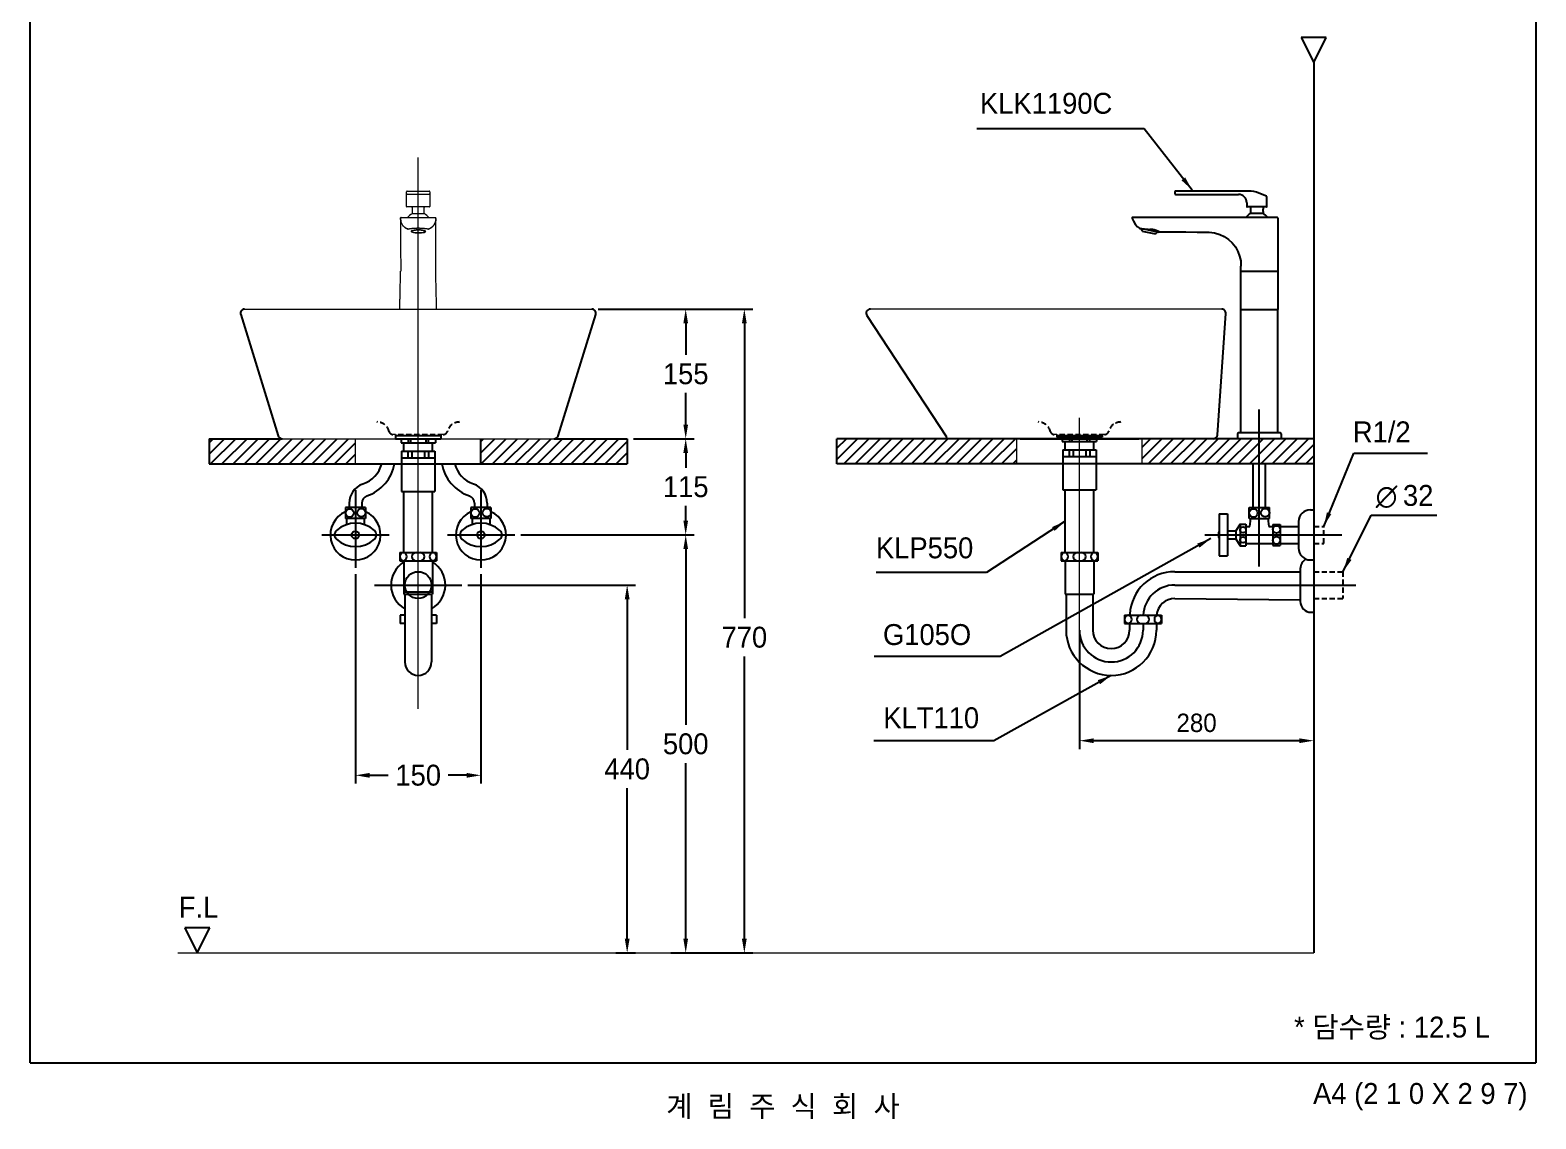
# Model space of a CAD drawing. Header units: millimetres. Extents: x 0 to 1800, y -67 to 2530.
# Drawn here: x 0 to 1800, y -67 to 1235 of the extents above; entities that cross this region are included whole.
import ezdxf
from ezdxf.enums import TextEntityAlignment as Align
from ezdxf.lldxf.tags import DXFTag

# ---------------------------------------------------------------- set-up
doc = ezdxf.new("R2010")
doc.units = ezdxf.units.MM
doc.linetypes.add('DASHED2', pattern=[9.525, 6.35, -3.175])
for name, color, linetype in [('TEXT', 7, 'Continuous'), ('내부선 및 부속', 4, 'Continuous'), ('도각라인', 255, 'Continuous'), ('외형선', 3, 'Continuous'), ('점선', 6, 'DASHED2'), ('중심선', 1, 'DASHED'), ('치수선', 7, 'Continuous')]:
    doc.layers.add(name, color=color, linetype=linetype)
doc.styles.add('140911', font='HBATANG.TTF', dxfattribs={"height": 23})
doc.styles.add('____', font='')
doc.styles.add('타이틀', font='H2GTRM.TTF', dxfattribs={"height": 25})
doc.styles.get('____').set_extended_font_data('굴림')
tags = doc.linetypes.add('DASHDOT', pattern=[70, 31, -13, 13, -13]).pattern_tags.tags
tags[10:11] = [DXFTag(74, 4), DXFTag(75, 0), DXFTag(340, '0'), DXFTag(46, 0.0), DXFTag(50, 0.0), DXFTag(44, 0.0), DXFTag(45, 0.0)]
tags[8:9] = [DXFTag(74, 4), DXFTag(75, 0), DXFTag(340, '0'), DXFTag(46, 0.0), DXFTag(50, 0.0), DXFTag(44, 0.0), DXFTag(45, 0.0)]
tags[6:7] = [DXFTag(74, 4), DXFTag(75, 0), DXFTag(340, '0'), DXFTag(46, 0.0), DXFTag(50, 0.0), DXFTag(44, 0.0), DXFTag(45, 0.0)]
tags[4:5] = [DXFTag(74, 4), DXFTag(75, 0), DXFTag(340, '0'), DXFTag(46, 0.0), DXFTag(50, 0.0), DXFTag(44, 0.0), DXFTag(45, 0.0)]
tags = doc.linetypes.add('DASHED', pattern=[25.72, 12.86, -12.86]).pattern_tags.tags
tags[6:7] = [DXFTag(74, 4), DXFTag(75, 0), DXFTag(340, '0'), DXFTag(46, 0.0), DXFTag(50, 0.0), DXFTag(44, 0.0), DXFTag(45, 0.0)]
tags[4:5] = [DXFTag(74, 4), DXFTag(75, 0), DXFTag(340, '0'), DXFTag(46, 0.0), DXFTag(50, 0.0), DXFTag(44, 0.0), DXFTag(45, 0.0)]
doc.dimstyles.new('MSADIM', dxfattribs={"dimtxt": 33, "dimasz": 17, "dimexe": 10, "dimexo": 7.5, "dimgap": 10, "dimtad": 0, "dimtih": 1, "dimtoh": 1, "dimdec": 0, "dimzin": 1, "dimdsep": 46, "dimtxsty": '____', "dimcen": 11.25, "dimadec": 0, "dimazin": 0, "dimtfac": 1, "dimtdec": 0, "dimtix": 1, "dimtmove": 0, "dimatfit": 3, "dimfxl": 1, "dimtolj": 1, "dimtzin": 1, "dimarcsym": 0})

# ---------------------------------------------------------------- blocks, each defined once
blk = doc.blocks.new('*D1')
at = {"layer": '치수선', "color": 0, "linetype": 'Continuous', "lineweight": -2, "transparency": 16777216}
for p, q in [((678.9, 901.5), (793.7, 901.5)), ((783.7, 884.5), (783.7, 846.8)), ((783.7, 763.5), (783.7, 801.2)), ((721.4, 746.5), (793.7, 746.5))]:
    blk.add_line(p, q, dxfattribs=at)
at = {"layer": '치수선', "color": 0, "linetype": 'Continuous', "transparency": 16777216}
for points in [[(780.9, 884.5), (786.5, 884.5), (783.7, 901.5)], [(780.9, 763.5), (786.5, 763.5), (783.7, 746.5)]]:
    blk.add_solid(points, dxfattribs=at)
at = {"layer": '치수선', "color": 0, "linetype": 'Continuous', "transparency": 16777216, "insert": (783.7, 824), "char_height": 25, "attachment_point": 5, "style": '____'}
blk.add_mtext('\\A1;155', dxfattribs=at)
blk = doc.blocks.new('*D3')
at = {"layer": '치수선', "color": 0, "lineweight": -2, "transparency": 16777216}
for p, q in [((1534.4, 527.2), (1534.4, 375.4)), ((1254.4, 515), (1254.4, 375.4)), ((1517.4, 385.4), (1271.4, 385.4))]:
    blk.add_line(p, q, dxfattribs=at)
at = {"layer": '치수선', "color": 0, "transparency": 16777216}
for points in [[(1271.4, 388.2), (1271.4, 382.5), (1254.4, 385.4)], [(1517.4, 388.2), (1517.4, 382.5), (1534.4, 385.4)]]:
    blk.add_solid(points, dxfattribs=at)
at = {"layer": '치수선', "color": 0, "transparency": 16777216, "insert": (1394.4, 406.6), "char_height": 22, "attachment_point": 5, "style": '____'}
blk.add_mtext('\\A1;280', dxfattribs=at)
blk = doc.blocks.new('*D7')
at = {"layer": '치수선', "color": 0, "linetype": 'Continuous', "lineweight": -2, "transparency": 16777216}
for p, q in [((388.9, 584.5), (388.9, 334)), ((538.9, 584.5), (538.9, 334)), ((405.9, 344), (428, 344)), ((521.9, 344), (499.9, 344))]:
    blk.add_line(p, q, dxfattribs=at)
at = {"layer": '치수선', "color": 0, "linetype": 'Continuous', "transparency": 16777216}
for points in [[(405.9, 346.8), (405.9, 341.1), (388.9, 344)], [(521.9, 346.8), (521.9, 341.1), (538.9, 344)]]:
    blk.add_solid(points, dxfattribs=at)
at = {"layer": '치수선', "color": 0, "linetype": 'Continuous', "transparency": 16777216, "insert": (463.9, 344), "char_height": 25, "attachment_point": 5, "style": '____'}
blk.add_mtext('\\A1;150', dxfattribs=at)
blk = doc.blocks.new('*D8')
at = {"layer": '치수선', "color": 0, "linetype": 'Continuous', "lineweight": -2, "transparency": 16777216}
for p, q in [((721.4, 746.5), (793.7, 746.5)), ((783.7, 729.5), (783.7, 711.8)), ((783.7, 648.5), (783.7, 666.2)), ((586.8, 631.5), (793.7, 631.5))]:
    blk.add_line(p, q, dxfattribs=at)
at = {"layer": '치수선', "color": 0, "linetype": 'Continuous', "transparency": 16777216}
for points in [[(780.9, 729.5), (786.5, 729.5), (783.7, 746.5)], [(780.9, 648.5), (786.5, 648.5), (783.7, 631.5)]]:
    blk.add_solid(points, dxfattribs=at)
at = {"layer": '치수선', "color": 0, "linetype": 'Continuous', "transparency": 16777216, "insert": (783.7, 689), "char_height": 25, "attachment_point": 5, "style": '____'}
blk.add_mtext('\\A1;115', dxfattribs=at)
blk = doc.blocks.new('*D9')
at = {"layer": '치수선', "color": 0, "linetype": 'Continuous', "lineweight": -2, "transparency": 16777216}
for p, q in [((586.8, 631.5), (793.7, 631.5)), ((783.7, 614.5), (783.7, 404.3)), ((783.7, 148.5), (783.7, 358.7)), ((765.9, 131.5), (793.7, 131.5))]:
    blk.add_line(p, q, dxfattribs=at)
at = {"layer": '치수선', "color": 0, "linetype": 'Continuous', "transparency": 16777216}
for points in [[(780.9, 614.5), (786.5, 614.5), (783.7, 631.5)], [(780.9, 148.5), (786.5, 148.5), (783.7, 131.5)]]:
    blk.add_solid(points, dxfattribs=at)
at = {"layer": '치수선', "color": 0, "linetype": 'Continuous', "transparency": 16777216, "insert": (783.7, 381.5), "char_height": 25, "attachment_point": 5, "style": '____'}
blk.add_mtext('\\A1;500', dxfattribs=at)
blk = doc.blocks.new('*D10')
at = {"layer": '치수선', "color": 0, "linetype": 'Continuous', "lineweight": -2, "transparency": 16777216}
for p, q in [((523.4, 571.5), (723.7, 571.5)), ((713.7, 554.5), (713.7, 374.3)), ((713.7, 148.5), (713.7, 328.7)), ((700.3, 131.5), (723.7, 131.5))]:
    blk.add_line(p, q, dxfattribs=at)
at = {"layer": '치수선', "color": 0, "linetype": 'Continuous', "transparency": 16777216}
for points in [[(710.9, 554.5), (716.6, 554.5), (713.7, 571.5)], [(710.9, 148.5), (716.6, 148.5), (713.7, 131.5)]]:
    blk.add_solid(points, dxfattribs=at)
at = {"layer": '치수선', "color": 0, "linetype": 'Continuous', "transparency": 16777216, "insert": (713.7, 351.5), "char_height": 25, "attachment_point": 5, "style": '____'}
blk.add_mtext('\\A1;440', dxfattribs=at)
blk = doc.blocks.new('*D11')
at = {"layer": '치수선', "color": 0, "linetype": 'Continuous', "lineweight": -2, "transparency": 16777216}
for p, q in [((678.9, 901.5), (863.8, 901.5)), ((853.8, 884.5), (853.8, 531.8)), ((853.8, 148.5), (853.8, 486.2)), ((791.2, 131.5), (863.8, 131.5))]:
    blk.add_line(p, q, dxfattribs=at)
at = {"layer": '치수선', "color": 0, "linetype": 'Continuous', "transparency": 16777216}
for points in [[(850.9, 884.5), (856.6, 884.5), (853.8, 901.5)], [(850.9, 148.5), (856.6, 148.5), (853.8, 131.5)]]:
    blk.add_solid(points, dxfattribs=at)
at = {"layer": '치수선', "color": 0, "linetype": 'Continuous', "transparency": 16777216, "insert": (853.8, 509), "char_height": 25, "attachment_point": 5, "style": '____'}
blk.add_mtext('\\A1;770', dxfattribs=at)

msp = doc.modelspace()

# ---------------------------------------------------------------- hatches: boundary and pattern name
at = {"layer": '점선'}
h = msp.add_hatch(dxfattribs=at)
h.set_pattern_fill('ANSI31', color=256, scale=3)
h.set_pattern_definition([(45, (-2504.234, 10483.486), (-6.735192, 6.735192), [])])
h.paths.add_polyline_path([(388.9, 716.5), (388.9, 746.5), (213.9, 746.5), (213.9, 716.5)])
h.paths.add_polyline_path([(713.9, 716.5), (713.9, 746.5), (538.9, 746.5), (538.9, 716.5)])
h = msp.add_hatch(dxfattribs=at)
h.set_pattern_fill('ANSI31', color=256, scale=3)
h.set_pattern_definition([(45, (-2529.195, 10469.471), (-6.735192, 6.735192), [])])
h.paths.add_polyline_path([(964.4, 746.5), (964.4, 716.5), (1179.4, 716.5), (1179.4, 746.5)])
h.paths.add_polyline_path([(1329.4, 746.5), (1329.4, 716.5), (1534.4, 716.5), (1534.4, 731.5), (1534.4, 746.5)])

# ---------------------------------------------------------------- linework, layer by layer
at = {"layer": '내부선 및 부속', "lineweight": 18}
for p, q in [((449.9, 1039.7), (449.9, 1041.7)), ((449.9, 1024.2), (449.9, 1036)), ((450.9, 1042.7), (476.9, 1042.7)), ((476.9, 1038.7), (450.9, 1038.7)), ((477.9, 1041.7), (477.9, 1039.7)), ((477.9, 1036), (477.9, 1024.2)), ((442.9, 1008.9), (442.9, 1010.5)), ((443.4, 1011), (484.4, 1011)), ((477.4, 1023.7), (450.4, 1023.7)), ((456.8, 1023.2), (456.8, 1015.5)), ((471, 1015.5), (471, 1023.2)), ((484.9, 1008.9), (484.9, 1010.5)), ((1317.4, 1010), (1317.4, 1010.5)), ((1381.4, 993.9), (1381.4, 993.9)), ((1447.4, 947), (1447.4, 947)), ((1491.4, 947), (1491.4, 947))]:
    msp.add_line(p, q, dxfattribs=at)
at = {"layer": '내부선 및 부속'}
for p, q in [((1368.4, 1041.7), (1368.4, 1039.7)), ((1456.4, 1042.7), (1369.4, 1042.7)), ((1369.4, 1038.7), (1444.4, 1038.7)), ((1454.4, 1028.7), (1454.4, 1024.2)), ((1477.8, 1036.4), (1468.9, 1040.1)), ((1478.4, 1024.2), (1478.4, 1035.4)), ((1317.4, 1010.5), (1317.4, 1010)), ((1490.9, 1011), (1317.9, 1011)), ((1447.4, 1011.3), (1485.5, 1011.3)), ((1477.9, 1023.7), (1454.9, 1023.7)), ((1458.8, 1023.5), (1458.8, 1016)), ((1473.8, 1015.8), (1459, 1015.8)), ((1473.9, 1015.7), (1459, 1015.7)), ((1473.8, 1015.8), (1459.1, 1015.8)), ((1459.3, 1015.8), (1459.3, 1015.8)), ((1473.5, 1015.8), (1473.5, 1015.8)), ((1474, 1023.5), (1474, 1021.3)), ((1474, 1021.3), (1474, 1021.2)), ((1474, 1018.1), (1474, 1016)), ((1474, 1018.1), (1474, 1018.1)), ((1491.4, 1010.5), (1491.4, 1010.5)), ((1491.4, 1010.5), (1491.4, 947.4)), ((1328.8, 996.3), (1329.1, 997.5)), ((1329.5, 995), (1328.9, 995.9)), ((1329.5, 994.9), (1345.2, 991.6)), ((1333.1, 997.2), (1349.2, 993.7)), ((1346.2, 992.2), (1345.3, 991.6)), ((1346.4, 992.5), (1346.7, 993.8)), ((1349.1, 993.9), (1349.3, 993.8)), ((1349.4, 994.1), (1349.2, 994.1)), ((1349.2, 994.1), (1349.2, 994.1)), ((1349.2, 993.7), (1349.3, 993.8)), ((1349.3, 993.8), (1349.3, 993.8)), ((1349.6, 994), (1356.4, 993.9)), ((1356.4, 993.9), (1381.4, 993.9)), ((1381.4, 993.9), (1394.9, 993.7)), ((1447.4, 901), (1447.4, 952.9)), ((1447.4, 947), (1470.4, 947)), ((1470.4, 947), (1491.4, 947)), ((1491.4, 947.4), (1491.4, 947)), ((1491.4, 947), (1491.4, 901)), ((1447.4, 901), (1491.4, 901)), ((1447.4, 753.5), (1447.4, 901)), ((1491.4, 753.5), (1491.4, 901)), ((1443.4, 752.5), (1443.4, 746.5)), ((1495.4, 746.5), (1443.4, 746.5)), ((1494.4, 753.5), (1444.4, 753.5)), ((1495.4, 752.5), (1495.4, 746.5))]:
    msp.add_line(p, q, dxfattribs=at)
at = {"layer": '내부선 및 부속', "linetype": 'Continuous'}
for p, q in [((436.9, 751.5), (436.9, 746.5)), ((436.9, 750.2), (490.9, 750.2)), ((436.9, 746.5), (490.9, 746.5)), ((443.4, 746.5), (443.4, 741.5)), ((443.4, 741.5), (484.4, 741.5)), ((446.9, 731.5), (446.9, 741.5)), ((451.9, 746.5), (451.9, 741.5)), ((454.9, 746.5), (454.9, 741.5)), ((472.9, 746.5), (472.9, 741.5)), ((475.9, 746.5), (475.9, 741.5)), ((480.9, 731.5), (480.9, 741.5)), ((484.4, 746.5), (484.4, 741.5)), ((490.9, 751.5), (490.9, 746.5)), ((1227.4, 751.5), (1227.4, 748.2)), ((1227.4, 750.2), (1281.4, 750.2)), ((1227.4, 748.2), (1281.4, 748.2)), ((1233.9, 748.2), (1233.9, 743.2)), ((1233.9, 743.2), (1274.9, 743.2)), ((1237.4, 733.2), (1237.4, 743.2)), ((1242.4, 748.2), (1242.4, 743.2)), ((1245.4, 748.2), (1245.4, 743.2)), ((1263.4, 748.2), (1263.4, 743.2)), ((1266.4, 748.2), (1266.4, 743.2)), ((1271.4, 733.2), (1271.4, 743.2)), ((1274.9, 748.2), (1274.9, 743.2)), ((1281.4, 751.5), (1281.4, 748.2)), ((443.9, 731.5), (443.9, 683.5)), ((443.9, 731.5), (483.9, 731.5)), ((443.9, 723.5), (483.9, 723.5)), ((446.9, 723.5), (480.9, 723.5)), ((451.4, 731.5), (451.4, 723.5)), ((456.4, 731.5), (456.4, 723.5)), ((471.4, 731.5), (471.4, 723.5)), ((476.4, 731.5), (476.4, 723.5)), ((483.9, 731.5), (483.9, 686.7)), ((1234.4, 733.2), (1234.4, 685.2)), ((1234.4, 733.2), (1274.4, 733.2)), ((1234.4, 725.2), (1274.4, 725.2)), ((1237.4, 725.2), (1271.4, 725.2)), ((1241.9, 733.2), (1241.9, 725.2)), ((1246.9, 733.2), (1246.9, 725.2)), ((1261.9, 733.2), (1261.9, 725.2)), ((1266.9, 733.2), (1266.9, 725.2)), ((1274.4, 733.2), (1274.4, 685.2)), ((1461.9, 664.2), (1461.9, 716.5)), ((1476.9, 664.2), (1476.9, 716.5)), ((483.9, 686.7), (483.9, 683.5)), ((1234.4, 685.2), (1274.4, 685.2)), ((1237.4, 610.5), (1237.4, 685.2)), ((1271.4, 610.5), (1271.4, 685.2)), ((381.4, 669.3), (381.4, 664.2)), ((396.4, 669.3), (396.4, 664.2)), ((443.9, 683.5), (483.9, 683.5)), ((446.9, 610.5), (446.9, 683.5)), ((480.9, 610.5), (480.9, 683.5)), ((531.4, 669.4), (531.4, 664.2)), ((546.4, 669.3), (546.4, 664.2)), ((376.9, 664.2), (376.9, 651.2)), ((400.9, 664.2), (376.9, 664.2)), ((400.9, 651.2), (376.9, 651.2)), ((378.4, 651.2), (378.4, 643.8)), ((399.4, 651.2), (399.4, 643.8)), ((400.9, 664.2), (400.9, 651.2)), ((526.9, 664.2), (526.9, 651.2)), ((550.9, 664.2), (526.9, 664.2)), ((550.9, 651.2), (526.9, 651.2)), ((528.4, 651.2), (528.4, 643.8)), ((549.4, 651.2), (549.4, 643.8)), ((550.9, 664.2), (550.9, 651.2)), ((1421.4, 656.5), (1421.4, 606.5)), ((1421.4, 656.5), (1431.4, 656.5)), ((1431.4, 656.5), (1431.4, 606.5)), ((1457.4, 664.2), (1481.4, 664.2)), ((1457.4, 651.2), (1457.4, 664.2)), ((1457.4, 651.2), (1481.4, 651.2)), ((1457.9, 641.7), (1459.4, 651.2)), ((1479.4, 651.2), (1480.9, 641.7)), ((1481.4, 651.2), (1481.4, 664.2)), ((1530.4, 661.5), (1534.4, 661.5)), ((1431.4, 636.2), (1441.4, 636.2)), ((1446.4, 644.5), (1441.4, 636.2)), ((1441.4, 636.2), (1441.4, 626.7)), ((1446.4, 644.5), (1453.4, 644.5)), ((1446.4, 644.5), (1446.4, 618.5)), ((1453.4, 644.5), (1453.4, 618.5)), ((1453.4, 641.7), (1457.9, 641.7)), ((1480.9, 641.7), (1485.4, 641.7)), ((1485.4, 644), (1485.4, 619)), ((1485.4, 644), (1494.4, 644)), ((1494.4, 644), (1494.4, 619)), ((1494.4, 641.7), (1516.4, 641.7)), ((1516.4, 647.5), (1516.4, 615.5)), ((1431.4, 626.7), (1441.4, 626.7)), ((1441.4, 626.7), (1446.4, 618.5)), ((1446.4, 618.5), (1453.4, 618.5)), ((1453.4, 621.2), (1485.4, 621.2)), ((1485.4, 619), (1494.4, 619)), ((1494.4, 621.2), (1516.4, 621.2)), ((441.9, 610.5), (485.9, 610.5)), ((441.9, 610.5), (441.9, 600.5)), ((441.9, 600.5), (485.9, 600.5)), ((446.9, 600.5), (446.9, 560.5)), ((480.9, 600.5), (480.9, 560.5)), ((485.9, 610.5), (485.9, 600.5)), ((1232.4, 610.5), (1276.4, 610.5)), ((1232.4, 610.5), (1232.4, 600.5)), ((1232.4, 600.5), (1276.4, 600.5)), ((1237.4, 600.5), (1237.4, 560.5)), ((1271.4, 600.5), (1271.4, 560.5)), ((1276.4, 610.5), (1276.4, 600.5)), ((1421.4, 606.5), (1431.4, 606.5)), ((1530.4, 601.5), (1534.4, 601.5)), ((1368.4, 587.5), (1518.4, 587.5)), ((1518.4, 591), (1518.4, 555.5)), ((446.9, 563.5), (480.9, 563.5)), ((446.9, 560.5), (480.9, 560.5)), ((447.9, 560.5), (447.9, 479.5)), ((479.9, 560.5), (479.9, 479.5)), ((1237.4, 560.5), (1271.4, 560.5)), ((1238.4, 560.5), (1238.4, 517.5)), ((1270.4, 560.5), (1270.4, 517.5)), ((1368.4, 555.5), (1518.4, 553.7)), ((1518.4, 555.5), (1518.4, 552)), ((442.2, 535.5), (442.2, 525.5)), ((447.9, 535.5), (442.2, 535.5)), ((447.9, 525.5), (442.2, 525.5)), ((485.7, 535.5), (479.9, 535.5)), ((485.7, 525.5), (479.9, 525.5)), ((485.7, 535.5), (485.7, 525.5)), ((1308.4, 535.5), (1352.4, 535.5)), ((1308.4, 535.5), (1308.4, 525.5)), ((1308.4, 525.5), (1352.4, 525.5)), ((1314.4, 535.5), (1314.4, 536.6)), ((1314.4, 525.5), (1314.4, 517.5)), ((1346.4, 525.5), (1346.4, 517.5)), ((1352.4, 535.5), (1352.4, 525.5)), ((1531.4, 539), (1534.4, 539))]:
    msp.add_line(p, q, dxfattribs=at)
at = {"layer": '내부선 및 부속'}
for points in [[(1317.4, 1010), (1318.8, 1006.5), (1321, 1003.1), (1323.8, 1000), (1326.3, 998.1)], [(1349.2, 994.1), (1349.2, 994.1), (1349.1, 994), (1349.1, 994), (1349.1, 993.9), (1349.1, 993.9), (1349.1, 993.9)], [(1394.9, 993.7), (1402.4, 993.6), (1409.4, 993.4), (1416, 992.6), (1422, 990.9), (1427.4, 988.3), (1432.5, 984.9), (1437.1, 980.7), (1440.9, 975.8), (1443.8, 970.5), (1445.9, 965), (1447.1, 959.2), (1447.4, 952.9)]]:
    msp.add_lwpolyline(points, dxfattribs=at)
at = {"layer": '내부선 및 부속', "linetype": 'Continuous'}
for centre, radius in [((382, 657.7), 5), ((395.9, 657.9), 5), ((532, 657.7), 5), ((545.9, 657.9), 5), ((1462.4, 657.7), 5), ((1476.4, 657.9), 5), ((388.9, 631.5), 4.5), ((538.9, 631.5), 4.5), ((1449.9, 637.5), 3.5), ((1489.9, 638), 4.5), ((1449.9, 625.5), 3.5), ((1489.9, 625), 4.5), ((463.9, 571.5), 16)]:
    msp.add_circle(centre, radius, dxfattribs=at)
at = {"layer": '내부선 및 부속', "lineweight": 18}
for centre, radius, start, end in [((450.9, 1041.7), 1, 90, 180), ((450.9, 1039.7), 1, 180, 270), ((476.9, 1041.7), 1, 0, 90), ((476.9, 1039.7), 1, 270, 0), ((443.4, 1010.5), 0.5, 90, 180), ((450.4, 1024.2), 0.5, 180, 270), ((463.9, 1001), 16.2, 116.7839, 142.0176), ((456.3, 1023.2), 0.5, 0, 90), ((471.5, 1023.2), 0.5, 90, 180), ((463.9, 1001), 16.2, 37.9825, 62.9451), ((477.4, 1024.2), 0.5, 270, 0), ((484.4, 1010.5), 0.5, 0, 90), ((1317.9, 1010.5), 0.5, 90, 180)]:
    msp.add_arc(centre, radius, start, end, dxfattribs=at)
at = {"layer": '내부선 및 부속'}
for centre, radius, start, end in [((1369.4, 1041.7), 1, 90, 180), ((1369.4, 1039.7), 1, 180, 270), ((1444.4, 1028.7), 10, 0, 90), ((1456.4, 1010.7), 32, 67, 90), ((1477.4, 1035.4), 1, 0, 67), ((1317.9, 1010.5), 0.5, 90, 180), ((1447.4, 1011), 0.3, 90, 180), ((1466.4, 1001), 16.5, 116.6898, 141.2949), ((1454.9, 1024.2), 0.5, 180, 270), ((1458.6, 1023.5), 0.2, 0, 90), ((1459, 1016), 0.2, 180, 270), ((1459.1, 1015.7), 0.1, 90, 116.4942), ((1473.8, 1016), 0.2, 270, 0), ((1473.8, 1015.7), 0.1, 63.113, 90), ((1466.4, 1001), 16.5, 38.7114, 63.3152), ((1474.2, 1023.5), 0.2, 90, 180), ((1482, 1019.6), 8.12, 168.4825, 169.6565), ((1482, 1019.8), 8.12, 190.4093, 191.5167), ((1477.9, 1024.2), 0.5, 270, 0), ((1485.5, 1011), 0.3, 0, 90), ((1490.9, 1010.5), 0.5, 0, 90), ((1329.3, 996.1), 0.5, 168, 213), ((1328.6, 997.6), 0.5, 348, 5.1219), ((1329.5, 995), 0.05, 213, 258), ((1345.3, 991.6), 0.05, 258, 303), ((1345.9, 992.6), 0.5, 303, 348), ((1347.2, 993.7), 0.5, 86.7303, 168), ((1444.4, 752.5), 1, 90, 180), ((1494.4, 752.5), 1, 0, 90)]:
    msp.add_arc(centre, radius, start, end, dxfattribs=at)
at = {"layer": '내부선 및 부속', "linetype": 'Continuous'}
for centre, radius, start, end in [((386.6, 725.3), 34.8, 288.8443, 345.4025), ((386.6, 725.3), 49.8, 288.8443, 349.8559), ((541.2, 725.3), 49.8, 190.1441, 251.1557), ((541.2, 725.3), 34.8, 194.5975, 251.1557), ((405.7, 669.3), 24.3, 108.8443, 180), ((522.1, 669.3), 24.3, 359.8675, 71.1557), ((405.7, 669.3), 9.31, 108.8443, 180), ((522.1, 669.3), 9.31, 0.2141, 71.1557), ((388.9, 631.5), 30, 113.5782, 66.4218), ((538.9, 631.5), 30, 113.5782, 66.4218), ((1530.4, 647.5), 14, 90, 180), ((370.9, 631.5), 7, 132.501, 227.499), ((388.9, 611.9), 33.6, 47.499, 132.501), ((406.9, 631.5), 7, 312.501, 47.499), ((520.9, 631.5), 7, 132.501, 227.499), ((538.9, 611.9), 33.6, 47.499, 132.501), ((556.9, 631.5), 7, 312.501, 47.499), ((1427.9, 631.5), 7.84, 144.9654, 215.0346), ((388.9, 651.1), 33.6, 227.499, 312.501), ((538.9, 651.1), 33.6, 227.499, 312.501), ((1530.4, 615.5), 14, 180, 270), ((463.9, 571.5), 32.5, 121.5389, 240.5076), ((446.9, 605.5), 5, 98.6269, 261.3731), ((445.4, 605.5), 5, 278.6269, 81.3731), ((461.4, 605.5), 5, 90, 270), ((466.4, 605.5), 5, 270, 90), ((482.4, 605.5), 5, 98.6269, 261.3731), ((463.9, 571.5), 32.5, 299.4924, 58.4611), ((480.9, 605.5), 5, 278.6269, 81.3731), ((1237.4, 605.5), 5, 98.6269, 261.3731), ((1235.9, 605.5), 5, 278.6269, 81.3731), ((1251.9, 605.5), 5, 90, 270), ((1256.9, 605.5), 5, 270, 90), ((1272.9, 605.5), 5, 98.6269, 261.3731), ((1271.4, 605.5), 5, 278.6269, 81.3731), ((1531.4, 591), 13, 118.0816, 180), ((1368.4, 533.5), 54, 90.0006, 176.6714), ((1368.4, 533.5), 22, 90.0009, 174.7841), ((1531.4, 552), 13, 180, 270), ((1313.4, 530.5), 5, 98.6269, 261.3731), ((1311.9, 530.5), 5, 278.6269, 81.3731), ((1327.9, 530.5), 5, 90, 270), ((1332.9, 530.5), 5, 270, 90), ((1348.9, 530.5), 5, 98.6269, 261.3731), ((1347.4, 530.5), 5, 278.6269, 81.3731), ((1292.4, 517.5), 54, 180, 0), ((1292.4, 517.5), 22, 180, 0), ((463.9, 479.5), 16, 180, 0)]:
    msp.add_arc(centre, radius, start, end, dxfattribs=at)
at = {"layer": '내부선 및 부속', "lineweight": 18}
for centre, major_axis, ratio, start_param, end_param in [((456.6, 1015.4), (-0.0112, -0.0994), 1, 2.796596, 3.248356), ((471.3, 1015.4), (0.0502, 0.0865), 1, 0.526312, 0.981782), ((464.1, 994.4), (8.75, 0), 0.207912, 0.366192, 2.789931), ((464.1, 994.4), (8.75, 0), 0.207912, 3.777569, 4.712389), ((464.1, 994.4), (8.75, 0), 0.207912, 4.712389, 5.631403)]:
    msp.add_ellipse(centre, major_axis=major_axis, ratio=ratio, start_param=start_param, end_param=end_param, dxfattribs=at)
at = {"layer": '내부선 및 부속', "lineweight": 13}
for start_param, end_param in [(2.789931, 3.777569), (5.631403, 6.283185), (0, 0.366192)]:
    msp.add_ellipse((464.1, 994.4), major_axis=(8.75, 0), ratio=0.207912, start_param=start_param, end_param=end_param, dxfattribs=at)
at = {"layer": '내부선 및 부속', "lineweight": 18}
msp.add_ellipse((464.1, 994.4), major_axis=(-8.25, 0), ratio=0.207912, dxfattribs=at)
for points, knots in [([(449.9, 1039.1), (449.9, 1039.1), (449.9, 1039.1), (449.9, 1039.1), (449.9, 1039.1), (449.9, 1039.1), (449.9, 1039.2), (449.9, 1039.2), (449.9, 1039.2), (449.9, 1039.3), (449.9, 1039.3), (449.9, 1039.4), (449.9, 1039.4), (449.9, 1039.4), (449.9, 1039.4), (449.9, 1039.5), (449.9, 1039.6), (449.9, 1039.7)], [0, 0, 0, 0, 0.156709, 0.156709, 0.313418, 0.313418, 0.313418, 0.626836, 0.626836, 0.626836, 0.940255, 0.940255, 0.940255, 1, 1, 1, 1.4596, 1.4596, 1.4596, 1.4596]), ([(449.9, 1036), (449.9, 1036), (449.9, 1036), (449.9, 1036.3), (449.9, 1036.5), (449.9, 1036.7)], [0, 0, 0, 0, 0.014204, 0.014204, 1, 1, 1, 1]), ([(477.9, 1039.7), (477.9, 1039.6), (477.9, 1039.5), (477.9, 1039.4), (477.9, 1039.4), (477.9, 1039.4), (477.9, 1039.4), (477.9, 1039.3), (477.9, 1039.3), (477.9, 1039.2), (477.9, 1039.2), (477.9, 1039.2), (477.9, 1039.1), (477.9, 1039.1), (477.9, 1039.1), (477.9, 1039.1), (477.9, 1039.1), (477.9, 1039.1)], [-0.473463, -0.473463, -0.473463, -0.473463, 0, 0, 0, 0.052319, 0.052319, 0.052319, 0.368213, 0.368213, 0.368213, 0.684106, 0.684106, 0.684106, 0.842053, 0.842053, 1, 1, 1, 1]), ([(477.9, 1036.7), (477.9, 1036.5), (477.9, 1036.3), (477.9, 1036), (477.9, 1036), (477.9, 1036)], [0, 0, 0, 0, 0.985796, 0.985796, 1, 1, 1, 1]), ([(442.9, 1010), (442.9, 1010), (442.9, 1009.9), (442.9, 1009.9), (442.9, 1009.8), (442.9, 1009.7), (442.9, 1009.6), (442.9, 1009.6), (442.9, 1009.5), (442.9, 1009.5), (442.9, 1009.4), (442.9, 1009.4), (442.9, 1009.3), (442.9, 1009.3), (442.9, 1009.3), (442.9, 1009.2), (442.9, 1009.2), (442.9, 1009.1), (442.9, 1009.1), (442.9, 1009.1)], [0, 0, 0, 0, 0.075981, 0.150896, 0.228818, 0.312268, 0.402491, 0.499979, 0.535136, 0.572314, 0.611538, 0.652826, 0.696189, 0.741633, 0.789157, 0.838761, 0.89044, 0.944188, 1, 1, 1, 1]), ([(452.2, 996.8), (451.4, 997.2), (450.4, 997.7), (449.1, 998.4), (448.1, 999.1), (446.4, 1000.5), (444.5, 1002.9), (443.3, 1006), (443, 1008), (442.9, 1008.9)], [0, 0, 0, 0, 0.156431, 0.213477, 0.270524, 0.384617, 0.612803, 0.840989, 1, 1, 1, 1]), ([(443, 1008.4), (443, 1008.4), (443, 1008.3), (443, 1007.6), (443, 1006.4), (442.9, 1004.8), (442.9, 1002.9), (442.9, 1000.9), (442.9, 998.8), (442.9, 996.8), (442.9, 994.8), (442.9, 992.8), (442.9, 990.5), (442.9, 987.7), (442.9, 984.5), (442.9, 980.6), (442.9, 976.2), (442.9, 971.2), (442.9, 965.7), (443, 959.5), (443, 953.2), (443, 949), (443, 947)], [0, 0, 0, 0, 0.053133, 0.108049, 0.167772, 0.222828, 0.273217, 0.318944, 0.360014, 0.396432, 0.428204, 0.458, 0.492223, 0.531148, 0.574775, 0.623098, 0.676112, 0.733813, 0.796196, 0.86327, 0.935076, 1, 1, 1, 1]), ([(458.7, 1015.5), (458.5, 1015.5), (458.4, 1015.5), (458.1, 1015.5), (457.8, 1015.5), (457.5, 1015.5), (457.4, 1015.5), (457.4, 1015.5), (457.3, 1015.5), (457.3, 1015.5), (457.2, 1015.5), (457.1, 1015.5), (457, 1015.5), (456.8, 1015.5), (456.7, 1015.5), (456.7, 1015.5), (456.6, 1015.5), (456.6, 1015.5), (456.6, 1015.5), (456.6, 1015.5), (456.6, 1015.5), (456.5, 1015.5), (456.5, 1015.5), (456.5, 1015.5), (456.5, 1015.5), (456.5, 1015.5)], [0, 0, 0, 0, 0.124941, 0.124941, 0.249883, 0.374824, 0.374824, 0.406059, 0.406059, 0.437295, 0.437295, 0.499765, 0.499765, 0.624707, 0.749648, 0.749648, 0.812119, 0.812119, 0.843354, 0.843354, 0.874589, 0.874589, 0.999531, 0.999531, 1, 1, 1, 1]), ([(471.3, 1015.5), (471.3, 1015.5), (471.3, 1015.5), (471.3, 1015.5), (471.3, 1015.5), (471.3, 1015.5), (471.2, 1015.5), (471.1, 1015.5), (471.1, 1015.5), (471, 1015.5), (471, 1015.5), (470.9, 1015.5), (470.9, 1015.5), (470.9, 1015.5), (470.8, 1015.5), (470.7, 1015.5), (470.5, 1015.5), (470.2, 1015.5), (470, 1015.5), (469.9, 1015.5), (469.8, 1015.5), (469.8, 1015.5), (469.7, 1015.5), (469.7, 1015.5), (469.5, 1015.5), (469.3, 1015.5), (469, 1015.5), (468.8, 1015.5), (468.4, 1015.5), (468.2, 1015.5), (468, 1015.5), (467.9, 1015.5), (467.8, 1015.5), (467.8, 1015.5), (467.6, 1015.5), (467.5, 1015.5), (467.2, 1015.5), (466.8, 1015.5), (466.3, 1015.5), (466, 1015.5), (465.8, 1015.5), (465.7, 1015.5), (465.6, 1015.5), (465.5, 1015.5), (465.4, 1015.5), (465.1, 1015.5), (464.9, 1015.5), (464.4, 1015.5), (464.2, 1015.5), (463.7, 1015.5), (463.4, 1015.5), (463.1, 1015.5), (463.1, 1015.5), (463, 1015.5), (462.8, 1015.5), (462.6, 1015.5), (462.2, 1015.5), (461.8, 1015.5), (461.3, 1015.5), (461, 1015.5), (460.9, 1015.5), (460.7, 1015.5), (460.7, 1015.5), (460.6, 1015.5), (460.5, 1015.5), (460.2, 1015.5), (459.8, 1015.5), (459.4, 1015.5), (459.1, 1015.5), (458.9, 1015.5), (458.7, 1015.5)], [0, 0, 0, 0, 0.000008, 0.000008, 0.041674, 0.041674, 0.08334, 0.08334, 0.125007, 0.125007, 0.135423, 0.135423, 0.14584, 0.14584, 0.166673, 0.166673, 0.208339, 0.250006, 0.250006, 0.270839, 0.270839, 0.281256, 0.281256, 0.291672, 0.291672, 0.333338, 0.333338, 0.375005, 0.375005, 0.416671, 0.416671, 0.427088, 0.427088, 0.437504, 0.437504, 0.458338, 0.458338, 0.500004, 0.54167, 0.54167, 0.562503, 0.562503, 0.57292, 0.57292, 0.583337, 0.583337, 0.625003, 0.625003, 0.666669, 0.666669, 0.708336, 0.708336, 0.718752, 0.718752, 0.729169, 0.750002, 0.750002, 0.791668, 0.833335, 0.833335, 0.854168, 0.854168, 0.864584, 0.864584, 0.875001, 0.875001, 0.916667, 0.958334, 0.958334, 1, 1, 1, 1]), ([(484.9, 1008.9), (484.9, 1008), (484.6, 1006), (483.3, 1002.9), (481.4, 1000.5), (479.8, 999.1), (478.7, 998.4), (477.5, 997.7), (476.5, 997.2), (475.7, 996.8)], [0, 0, 0, 0, 0.158999, 0.387188, 0.615378, 0.729472, 0.78652, 0.843567, 1, 1, 1, 1]), ([(484.9, 1009.1), (484.9, 1009.1), (484.9, 1009.1), (484.9, 1009.2), (484.9, 1009.2), (484.9, 1009.3), (484.9, 1009.3), (484.9, 1009.3), (484.9, 1009.4), (484.9, 1009.4), (484.9, 1009.5), (484.9, 1009.5), (484.9, 1009.6), (484.9, 1009.6), (484.9, 1009.7), (484.9, 1009.8), (484.9, 1009.9), (484.9, 1009.9), (484.9, 1010), (484.9, 1010)], [0, 0, 0, 0, 0.055812, 0.10956, 0.161239, 0.210843, 0.258367, 0.303811, 0.347174, 0.388462, 0.427686, 0.464864, 0.500021, 0.597509, 0.687732, 0.771182, 0.849104, 0.924019, 1, 1, 1, 1]), ([(484.9, 947), (484.9, 948.4), (484.9, 951.6), (484.9, 956.3), (484.9, 961.2), (484.9, 966.2), (484.9, 971.2), (484.9, 976.2), (484.9, 980.6), (484.9, 984.5), (484.9, 987.7), (484.9, 990.5), (484.9, 992.8), (484.9, 994.8), (484.9, 996.8), (484.9, 998.8), (484.9, 1000.9), (484.9, 1002.9), (484.9, 1004.8), (484.9, 1006.4), (484.9, 1007.6), (484.9, 1008.3), (484.9, 1008.4), (484.9, 1008.4)], [0, 0, 0, 0, 0.046223, 0.101424, 0.153962, 0.203831, 0.266211, 0.323909, 0.376921, 0.425241, 0.468865, 0.507789, 0.54201, 0.571805, 0.603575, 0.639991, 0.681059, 0.726784, 0.77717, 0.832223, 0.891944, 0.946857, 1, 1, 1, 1]), ([(451.9, 996.7), (451.4, 996.9), (450.3, 997.5), (448.8, 998.4), (446.9, 999.9), (444.9, 1002.1), (443.5, 1005.1), (443.1, 1007.1), (443, 1007.9)], [0, 0, 0, 0, 0.117093, 0.236212, 0.355331, 0.593568, 0.831805, 1, 1, 1, 1]), ([(476.1, 996.8), (476.1, 996.8), (476.1, 996.8), (476.1, 996.9), (476, 996.9), (475.9, 996.9), (475.8, 997), (475.7, 997), (475.6, 997), (475.6, 997), (475.5, 997), (475.4, 997.1), (475.4, 997.1), (475.2, 997.1), (475, 997.2), (474.6, 997.3), (474.4, 997.3), (474.1, 997.4), (474, 997.4), (473.8, 997.4), (473.8, 997.4), (473.6, 997.4), (473.6, 997.4), (473.3, 997.5), (473, 997.5), (472.5, 997.6), (472.2, 997.6), (471.6, 997.7), (471.2, 997.7), (470.9, 997.8), (470.8, 997.8), (470.7, 997.8), (470.6, 997.8), (470.5, 997.8), (470.2, 997.8), (470.1, 997.9), (469.5, 997.9), (469.2, 997.9), (468.4, 998), (468.1, 998), (467.6, 998), (467.4, 998), (467.3, 998), (467.2, 998), (467.1, 998), (466.9, 998), (466.7, 998), (466.1, 998.1), (465.7, 998.1), (464.9, 998.1), (464.5, 998.1), (463.9, 998.1), (463.6, 998.1), (463.3, 998.1), (463.2, 998.1), (463.1, 998.1), (463, 998.1), (463, 998.1), (462.5, 998.1), (462.1, 998.1), (461.4, 998), (461, 998), (460.2, 998), (459.8, 998), (459.3, 997.9), (459.1, 997.9), (458.9, 997.9), (458.8, 997.9), (458.7, 997.9), (458.6, 997.9), (458.5, 997.9), (458, 997.8), (457.7, 997.8), (457, 997.7), (456.7, 997.7), (456.3, 997.7), (456, 997.6), (455.8, 997.6), (455.7, 997.6), (455.6, 997.6), (455.3, 997.5), (455, 997.5), (454.5, 997.4), (454.3, 997.4), (453.8, 997.3), (453.6, 997.3), (453.4, 997.2), (453.4, 997.2), (453.3, 997.2), (453.2, 997.2), (453.1, 997.1), (453, 997.1), (452.8, 997.1), (452.7, 997), (452.5, 997), (452.4, 996.9), (452.3, 996.9), (452.3, 996.9), (452.2, 996.9), (452.2, 996.9), (452.2, 996.9), (452.2, 996.9), (452.2, 996.8), (452.2, 996.8), (452.2, 996.8)], [0, 0, 0, 0, 0.024158, 0.024158, 0.055884, 0.055884, 0.087609, 0.087609, 0.09554, 0.09554, 0.103472, 0.103472, 0.119334, 0.119334, 0.15106, 0.15106, 0.182785, 0.182785, 0.198648, 0.198648, 0.206579, 0.206579, 0.214511, 0.214511, 0.246236, 0.246236, 0.277961, 0.277961, 0.309687, 0.309687, 0.313652, 0.313652, 0.317618, 0.325549, 0.325549, 0.341412, 0.341412, 0.373138, 0.373138, 0.404863, 0.404863, 0.412794, 0.41676, 0.41676, 0.420726, 0.420726, 0.436588, 0.436588, 0.468314, 0.468314, 0.500039, 0.500039, 0.515902, 0.523833, 0.523833, 0.527799, 0.527799, 0.531764, 0.531764, 0.56349, 0.56349, 0.595215, 0.595215, 0.626941, 0.626941, 0.642803, 0.642803, 0.646769, 0.646769, 0.650735, 0.658666, 0.658666, 0.690391, 0.690391, 0.722117, 0.722117, 0.737979, 0.745911, 0.745911, 0.753842, 0.753842, 0.785568, 0.785568, 0.817293, 0.817293, 0.849018, 0.849018, 0.85695, 0.85695, 0.864881, 0.864881, 0.880744, 0.880744, 0.912469, 0.912469, 0.944194, 0.944194, 0.960057, 0.960057, 0.967989, 0.967989, 0.97592, 0.97592, 1, 1, 1, 1]), ([(484.9, 1007.9), (484.8, 1007.1), (484.3, 1005.1), (483.2, 1002.7), (481.8, 1000.8), (480.1, 999.1), (478.1, 997.8), (476.5, 996.9), (476, 996.7)], [0, 0, 0, 0, 0.167003, 0.404138, 0.522706, 0.641273, 0.878409, 1, 1, 1, 1])]:
    msp.add_open_spline(points, degree=3, knots=knots, dxfattribs=at)
for points, degree in [([(449.9, 1036.7), (449.9, 1038.2), (449.9, 1038.9), (449.9, 1039.1)], 3), ([(477.9, 1039.1), (477.9, 1038.9), (477.9, 1038.1), (477.9, 1036.7)], 3), ([(442.9, 1010.1), (442.9, 1010.1), (442.9, 1010), (442.9, 1010)], 3), ([(442.9, 1009.1), (442.9, 1009), (442.9, 1008.9), (442.9, 1008.9)], 3), ([(484.9, 1010.1), (484.9, 1010.1), (484.9, 1010), (484.9, 1010)], 3), ([(484.9, 1008.9), (484.9, 1008.9), (484.9, 1009), (484.9, 1009.1)], 3), ([(443, 1007.9), (443, 1007.9), (443, 1007.9)], 2), ([(482.3, 1001.5), (482.4, 1001.6), (482.4, 1001.6)], 2), ([(484.9, 1007.9), (484.9, 1007.9), (484.9, 1007.9)], 2), ([(441.9, 901.5), (442.9, 947)], 1), ([(485.9, 901.5), (485.6, 916.7), (485.3, 931.8), (484.9, 947)], 3)]:
    msp.add_open_spline(points, degree=degree, dxfattribs=at)
at = {"layer": '내부선 및 부속'}
for points, knots in [([(1474, 1018.3), (1473.9, 1018.7), (1473.8, 1019.7), (1473.9, 1020.6), (1474, 1021.1)], [0, 0, 0, 0, 0.498064, 1, 1, 1, 1]), ([(1326.3, 998.1), (1326.3, 998.1), (1326.4, 998), (1326.4, 998), (1326.5, 998), (1326.6, 998), (1326.7, 998), (1326.9, 998), (1327.3, 997.9), (1327.8, 997.8), (1328.4, 997.8), (1329.1, 997.7), (1330.2, 997.5), (1331.8, 997.3), (1333.9, 997.1), (1336.1, 996.9), (1337.7, 996.8), (1338.4, 996.8)], [0, 0, 0, 0, 0.001218, 0.004866, 0.010933, 0.019407, 0.030271, 0.043492, 0.076867, 0.119202, 0.170059, 0.228925, 0.2952, 0.447239, 0.62009, 0.806806, 1, 1, 1, 1]), ([(1349.6, 994), (1349.6, 994), (1349.6, 994.1), (1349.5, 994.1), (1349.5, 994.1), (1349.3, 994.2), (1349.1, 994.3), (1348.7, 994.4), (1348.3, 994.6), (1347.8, 994.8), (1347.1, 995.1), (1346.1, 995.5), (1344.7, 995.9), (1342.8, 996.4), (1340.7, 996.7), (1339.2, 996.8), (1338.4, 996.8)], [0, 0, 0, 0, 0.001228, 0.004904, 0.011017, 0.019544, 0.043723, 0.077133, 0.119375, 0.169983, 0.228433, 0.294157, 0.444962, 0.617104, 0.804451, 1, 1, 1, 1])]:
    msp.add_open_spline(points, degree=3, knots=knots, dxfattribs=at)
at = {"layer": '도각라인', "color": 7}
for p, q in [((0, 0), (0, 2530)), ((1800, 2530), (1800, 0)), ((0, 0), (1800, 0))]:
    msp.add_line(p, q, dxfattribs=at)
at = {"layer": '외형선', "linetype": 'Continuous'}
for p, q in [((1549.4, 1226.5), (1519.4, 1226.5)), ((1519.4, 1226.5), (1534.4, 1196.5)), ((1534.4, 1196.5), (1549.4, 1226.5)), ((213.9, 746.5), (301.4, 746.5)), ((213.9, 746.5), (213.9, 716.5)), ((538.9, 716.5), (538.9, 746.5)), ((626.5, 746.5), (713.9, 746.5)), ((713.9, 746.5), (713.9, 716.5)), ((1534.4, 746.5), (964.4, 746.5)), ((964.4, 716.5), (964.4, 746.5)), ((1183.7, 746.5), (1325.2, 746.5)), ((1184.4, 746.5), (1204.3, 746.5)), ((1201.5, 746.5), (1204.3, 746.5)), ((213.9, 716.5), (713.9, 716.5)), ((1534.4, 716.5), (964.4, 716.5)), ((214.8, 161.5), (184.8, 161.5)), ((184.8, 161.5), (199.8, 131.5)), ((199.8, 131.5), (214.8, 161.5))]:
    msp.add_line(p, q, dxfattribs=at)
at = {"layer": '외형선'}
for p, q in [((1534.4, 1196.5), (1534.4, 131.5)), ((251.7, 895), (296.7, 750)), ((631.2, 750), (676.2, 895)), ((1000.3, 893.8), (1095.3, 748.8)), ((1419.4, 751.2), (1429.4, 896.2))]:
    msp.add_line(p, q, dxfattribs=at)
at = {"layer": '외형선', "linetype": 'Continuous', "lineweight": 18}
for p, q in [((256.4, 901.5), (671.4, 901.5)), ((1424.4, 901.5), (1004.4, 901.5)), ((301.4, 746.5), (626.4, 746.5)), ((1414.4, 746.5), (1099.4, 746.5)), ((176.4, 131.5), (1534.4, 131.5))]:
    msp.add_line(p, q, dxfattribs=at)
at = {"layer": '외형선', "lineweight": 18}
for p, q in [((388.9, 716.5), (388.9, 746.5)), ((1179.4, 716.5), (1179.4, 746.5)), ((1329.4, 716.5), (1329.4, 746.5))]:
    msp.add_line(p, q, dxfattribs=at)
at = {"layer": '외형선'}
for centre, start, end in [((256.4, 896.5), 90, 197.2415), ((671.4, 896.5), 342.7585, 90), ((1004.4, 896.5), 90, 213.2317), ((1424.4, 896.5), 356.0548, 90), ((301.4, 751.5), 197.2415, 270), ((626.4, 751.5), 270, 342.7585), ((1414.4, 751.5), 270, 356.0548)]:
    msp.add_arc(centre, 5, start, end, dxfattribs=at)
at = {"layer": '외형선', "lineweight": 18}
msp.add_arc((1099.4, 751.5), 5, 213.2317, 270, dxfattribs=at)
at = {"layer": '점선', "lineweight": 18}
for p, q in [((493.9, 751.5), (433.9, 751.5)), ((1284.4, 751.5), (1224.4, 751.5))]:
    msp.add_line(p, q, dxfattribs=at)
at = {"layer": '점선'}
for p, q in [((1534.4, 641.7), (1546.4, 641.7)), ((1546.4, 621.2), (1546.4, 641.7)), ((1534.4, 621.2), (1546.4, 621.2)), ((1534.4, 587.5), (1569.4, 587.5)), ((1569.4, 587.5), (1569.4, 555.5)), ((1534.4, 555.5), (1569.4, 555.5))]:
    msp.add_line(p, q, dxfattribs=at)
for centre, radius, start, end in [((414.6, 751.5), 15, 14.4775, 90), ((513.3, 751.5), 15, 90, 165.5225), ((1205.1, 751.5), 15, 14.4775, 90), ((1303.8, 751.5), 15, 90, 165.5225), ((433.9, 756.5), 5, 194.4775, 270), ((493.9, 756.5), 5, 270, 345.5225), ((1224.4, 756.5), 5, 194.4775, 270), ((1284.4, 756.5), 5, 270, 345.5225)]:
    msp.add_arc(centre, radius, start, end, dxfattribs=at)
at = {"layer": '중심선', "lineweight": 18}
for p, q in [((463.9, 423.5), (463.9, 1082.7)), ((1254.4, 517.5), (1254.4, 771.5)), ((538.9, 726.5), (538.9, 746.5))]:
    msp.add_line(p, q, dxfattribs=at)
at = {"layer": '중심선', "linetype": 'DASHDOT'}
for p, q in [((1469.4, 593.5), (1469.4, 781.5)), ((388.9, 684.9), (388.9, 592)), ((538.9, 684.9), (538.9, 592)), ((348.8, 631.5), (429.3, 631.5)), ((498.8, 631.5), (579.3, 631.5)), ((1404.1, 631.5), (1568, 631.5)), ((411.7, 571.5), (515.9, 571.5)), ((1368.4, 571.5), (1584.8, 571.5)), ((1330.4, 525.5), (1330.4, 517.5))]:
    msp.add_line(p, q, dxfattribs=at)
for centre, start, end in [((1368.4, 533.5), 89.9996, 176.983), ((1292.4, 517.5), 180, 0)]:
    msp.add_arc(centre, 38, start, end, dxfattribs=at)

# ---------------------------------------------------------------- texts
at = {"layer": 'TEXT', "style": '타이틀'}
msp.add_text('F.L', height=25, dxfattribs=at).set_placement((201.3, 186.2), align=Align.MIDDLE)
for s, p in [('* 담수량 : 12.5 L', (1628, 42.9)), ('계  림  주  식  회  사', (900, -51.7))]:
    msp.add_text(s, height=25, dxfattribs=at).set_placement(p, align=Align.MIDDLE_CENTER)
msp.add_text('A4 (2 1 0 X 2 9 7)', height=25, dxfattribs=at).set_placement((1790, -36.5), align=Align.MIDDLE_RIGHT)
at = {"layer": 'TEXT', "char_height": 25, "width": 380.447, "attachment_point": 1, "line_spacing_factor": 0.963855, "style": '타이틀'}
for s, insert in [('\\A1;KLK1190C', (1135.5, 1160.1)), ('\\A1;KLP550', (1011.1, 628.5)), ('\\A1;G105O', (1019.5, 524.8)), ('\\A1;KLT110', (1019.9, 425.3))]:
    msp.add_mtext(s, dxfattribs=dict(at, insert=insert))
at = {"layer": '치수선'}
for s, style, p in [('∅', '140911', (1608.5, 665.1)), ('32', '타이틀', (1641.1, 666.2))]:
    msp.add_text(s, height=25, dxfattribs=dict(at, style=style)).set_placement(p)
at = {"layer": '치수선', "insert": (1581.2, 767.2), "char_height": 25, "width": 380.447, "attachment_point": 1, "line_spacing_factor": 0.963855, "style": '타이틀'}
msp.add_mtext('\\A1;R1/2', dxfattribs=at)

# ---------------------------------------------------------------- dimensions: what is measured, and where the dimension line sits
at = {"layer": '치수선', "linetype": 'Continuous'}
for base, p1, p2, picture, middle in [((783.7, 746.5), (671.4, 901.5), (713.9, 746.5), '*D1', (783.7, 824)), ((783.7, 631.5), (713.9, 746.5), (579.3, 631.5), '*D8', (783.7, 689)), ((783.7, 131.5), (579.3, 631.5), (758.4, 131.5), '*D9', (783.7, 381.5))]:
    dim = msp.add_linear_dim(base=base, p1=p1, p2=p2, angle=90, dimstyle='MSADIM', override={"dimtxt": 25}, dxfattribs=at)
    dim.commit()
    dim.dimension.update_dxf_attribs({"geometry": picture, "text_midpoint": middle})
for base, p1, p2, picture, middle in [((853.8, 131.5), (671.4, 901.5), (783.7, 131.5), '*D11', (853.8, 509)), ((713.7, 131.5), (515.9, 571.5), (692.8, 131.5), '*D10', (713.7, 351.5))]:
    dim = msp.add_linear_dim(base=base, p1=p1, p2=p2, angle=90, dimstyle='MSADIM', override={"dimtxt": 25}, dxfattribs=at)
    dim.commit()
    dim.dimension.update_dxf_attribs({"geometry": picture, "text_midpoint": middle, "dimtype": 160})
dim = msp.add_linear_dim(base=(538.9, 344), p1=(388.9, 592), p2=(538.9, 592), dimstyle='MSADIM', override={"dimtxt": 25}, dxfattribs=at)
dim.commit()
dim.dimension.update_dxf_attribs({"geometry": '*D7', "text_midpoint": (463.9, 344), "dimtype": 160})
at = {"layer": '치수선'}
dim = msp.add_linear_dim(base=(1254.4, 385.4), p1=(1534.4, 534.7), p2=(1254.4, 522.5), dimstyle='MSADIM', override={"dimtxt": 22, "dimtad": 1, "dimtih": 0, "dimtoh": 0}, dxfattribs=at)
dim.commit()
dim.dimension.update_dxf_attribs({"geometry": '*D3', "text_midpoint": (1394.4, 406.6)})

# ---------------------------------------------------------------- leaders
at = {"layer": '치수선', "linetype": 'Continuous'}
for points in [[(1389.1, 1043.9), (1331.6, 1117), (1131.7, 1117)], [(1237.4, 647.8), (1143.3, 586.7), (1011.3, 586.7)], [(1411.4, 627), (1159.8, 486.2), (1008.8, 486.2)], [(1292.4, 463.5), (1152, 385.4), (1008.7, 385.4)]]:
    msp.add_leader(points, dimstyle='MSADIM', override={"dimtxt": 25}, dxfattribs=at)
at = {"layer": '치수선'}
for points in [[(1546.4, 641.7), (1582.2, 729.4), (1670.4, 729.4)], [(1569.5, 587.6), (1603.2, 655.2), (1681.5, 655.2)]]:
    msp.add_leader(points, dimstyle='MSADIM', override={"dimtxt": 25}, dxfattribs=at)

doc.saveas('drawing.dxf')
